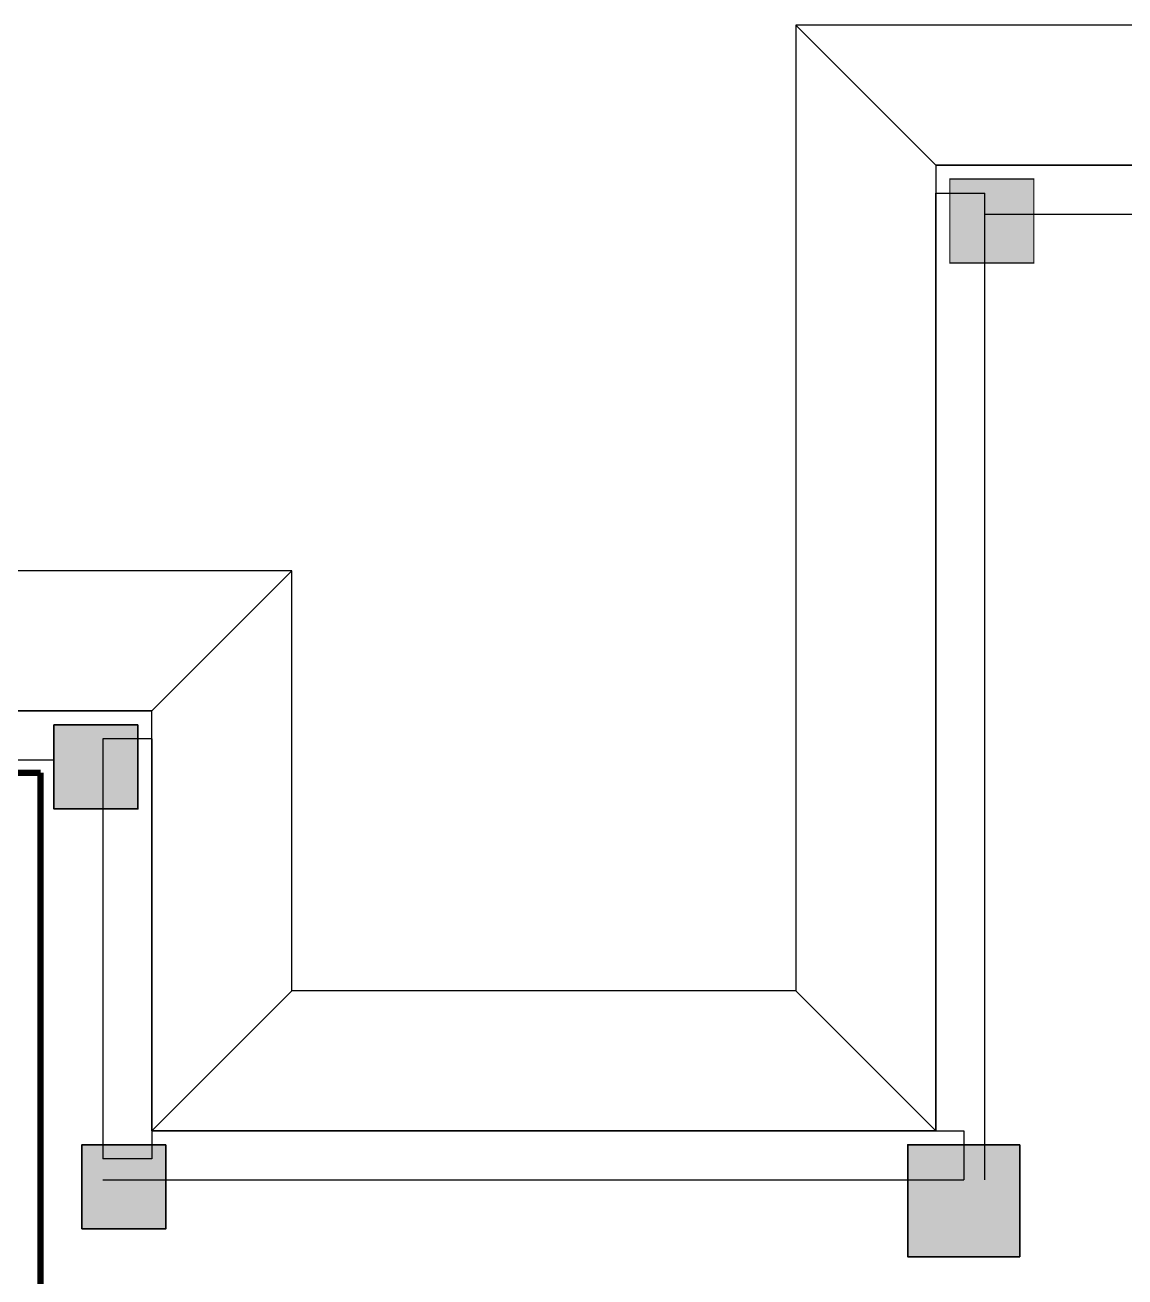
# Model space of a CAD drawing. Extents: x 815029915 to 815825525, y 579155098 to 579748855.
# Drawn here: x 815177325 to 815185182, y 579475908 to 579484852 of the extents above; entities that cross this region are included whole.
import ezdxf

# ---------------------------------------------------------------- set-up
doc = ezdxf.new("R2010")
doc.units = 0
doc.header["$LTSCALE"] = 100
doc.header["$MEASUREMENT"] = 0
for name, color, linetype in [('COLUMN', 9, 'Continuous'), ('GROUND', 2, 'Continuous'), ('WALL', 9, 'Continuous'), ('zm', 1, 'Continuous'), ('电-强电平面-线缆', 3, 'Continuous')]:
    doc.layers.add(name, color=color, linetype=linetype)
doc.layers.add('柱填充', color=9, linetype='Continuous', lineweight=18)
doc.layers.add('砼柱', color=2, linetype='Continuous', lineweight=35)

msp = doc.modelspace()

# ---------------------------------------------------------------- hatches: boundary and pattern name
at = {"layer": 'zm'}
msp.add_hatch(color=1, dxfattribs=at).paths.add_polyline_path([(815184530.5, 579483752.4), (815183930.5, 579483752.4), (815183930.5, 579483152.4), (815184530.5, 579483152.4)])
at = {"layer": '柱填充', "lineweight": 18}
for points in [[(815178130.5, 579479852.4), (815177530.5, 579479852.4), (815177530.5, 579479252.4), (815178130.5, 579479252.4)], [(815178330.5, 579476852.4), (815177730.5, 579476852.4), (815177730.5, 579476252.4), (815178330.5, 579476252.4)], [(815184430.5, 579476852.4), (815183630.5, 579476852.4), (815183630.5, 579476052.4), (815184430.5, 579476052.4)]]:
    msp.add_hatch(color=250, dxfattribs=at).paths.add_polyline_path(points)

# ---------------------------------------------------------------- linework, layer by layer
for p, q in [((815190230.5, 579483852.4), (815183830.5, 579483847.5)), ((815183830.5, 579483847.5), (815183830.5, 579476952.4)), ((815178230.5, 579479952.4), (815159830.5, 579479952.4)), ((815178230.5, 579476952.4), (815178230.5, 579479952.4)), ((815183830.5, 579476952.4), (815178230.5, 579476952.4))]:
    msp.add_line(p, q)
at = {"layer": 'COLUMN'}
for points in [[(815177530.5, 579479252.4), (815178130.5, 579479252.4), (815178130.5, 579479852.4), (815177530.5, 579479852.4)], [(815177730.5, 579476252.4), (815178330.5, 579476252.4), (815178330.5, 579476852.4), (815177730.5, 579476852.4)], [(815183630.5, 579476052.4), (815184430.5, 579476052.4), (815184430.5, 579476852.4), (815183630.5, 579476852.4)]]:
    msp.add_lwpolyline(points, close=True, dxfattribs=at)
at = {"layer": 'GROUND'}
for p, q in [((815183830.5, 579483852.4), (815182830.5, 579484852.4)), ((815178230.5, 579479952.4), (815179230.5, 579480952.4)), ((815178230.5, 579476952.4), (815179230.5, 579477952.4)), ((815183830.5, 579476952.4), (815182830.5, 579477952.4))]:
    msp.add_line(p, q, dxfattribs=at)
for points in [[(815219341.1, 579478070.5), (815215734.9, 579474464.2), (815207746.6, 579482452.4), (815206530.5, 579482452.4), (815206530.5, 579483952.4), (815191230.5, 579483952.4), (815191230.5, 579484852.4), (815182830.5, 579484852.4), (815182830.5, 579477952.4), (815179230.5, 579477952.4), (815179230.5, 579480952.4), (815158830.5, 579480952.4), (815158830.5, 579477952.4), (815146830.5, 579477952.4), (815146830.5, 579464152.4), (815158830.5, 579464152.4), (815158830.5, 579461152.4), (815177830.5, 579461152.4)], [(815219341.1, 579476656.2), (815215734.9, 579473050), (815207332.4, 579481452.4), (815205530.5, 579481452.4), (815205530.5, 579482952.4), (815190230.5, 579482952.4), (815190230.5, 579483852.4), (815183830.5, 579483852.4), (815183830.5, 579476952.4), (815178230.5, 579476952.4), (815178230.5, 579479952.4), (815159830.5, 579479952.4), (815159830.5, 579476952.4), (815147830.5, 579476952.4), (815147830.5, 579465152.4), (815159830.5, 579465152.4), (815159830.5, 579462152.4), (815177830.5, 579462152.4)]]:
    msp.add_lwpolyline(points, dxfattribs=at)
at = {"layer": 'WALL'}
for p, q in [((815183830.5, 579483852.4), (815190030.5, 579483852.4)), ((815183830.5, 579476952.4), (815183830.5, 579483652.4)), ((815184180.5, 579476602.4), (815184180.5, 579483652.4)), ((815184180.5, 579483502.4), (815190030.5, 579483502.4)), ((815175280.5, 579479952.4), (815178230.5, 579479952.4)), ((815177880.5, 579479752.4), (815177880.5, 579476752.4)), ((815178230.5, 579479752.4), (815177880.5, 579479752.4)), ((815178230.5, 579479752.4), (815178230.5, 579476752.4)), ((815175280.5, 579479602.4), (815177530.5, 579479602.4)), ((815178230.5, 579476952.4), (815184030.5, 579476952.4)), ((815184030.5, 579476952.4), (815184030.5, 579476602.4)), ((815178230.5, 579476752.4), (815177880.5, 579476752.4)), ((815177880.5, 579476602.4), (815184030.5, 579476602.4))]:
    msp.add_line(p, q, dxfattribs=at)
at = {"layer": 'zm', "color": 1}
msp.add_line((815183830.5, 579483652.4), (815184180.5, 579483652.4), dxfattribs=at)
at = {"layer": 'zm', "color": 1, "const_width": 8}
for points in [[(815183930.5, 579483152.4), (815184530.5, 579483152.4), (815184530.5, 579483752.4), (815183930.5, 579483752.4)], [(815184530.5, 579483752.4), (815183930.5, 579483752.4), (815183930.5, 579483152.4), (815184530.5, 579483152.4)]]:
    msp.add_lwpolyline(points, close=True, dxfattribs=at)
at = {"layer": '电-强电平面-线缆', "color": 1, "linetype": 'Continuous', "const_width": 45}
for points in [[(815177019.6, 579479510.4), (815177435.8, 579479510.4)], [(815177435.8, 579479510.4), (815177435.8, 579471689.6)]]:
    msp.add_lwpolyline(points, dxfattribs=at)
at = {"layer": '砼柱', "color": 3, "lineweight": 35}
for points in [[(815178130.5, 579479852.4), (815177530.5, 579479852.4), (815177530.5, 579479252.4), (815178130.5, 579479252.4)], [(815178330.5, 579476852.4), (815177730.5, 579476852.4), (815177730.5, 579476252.4), (815178330.5, 579476252.4)], [(815184430.5, 579476852.4), (815183630.5, 579476852.4), (815183630.5, 579476052.4), (815184430.5, 579476052.4)]]:
    msp.add_lwpolyline(points, close=True, dxfattribs=at)

doc.saveas('drawing.dxf')
